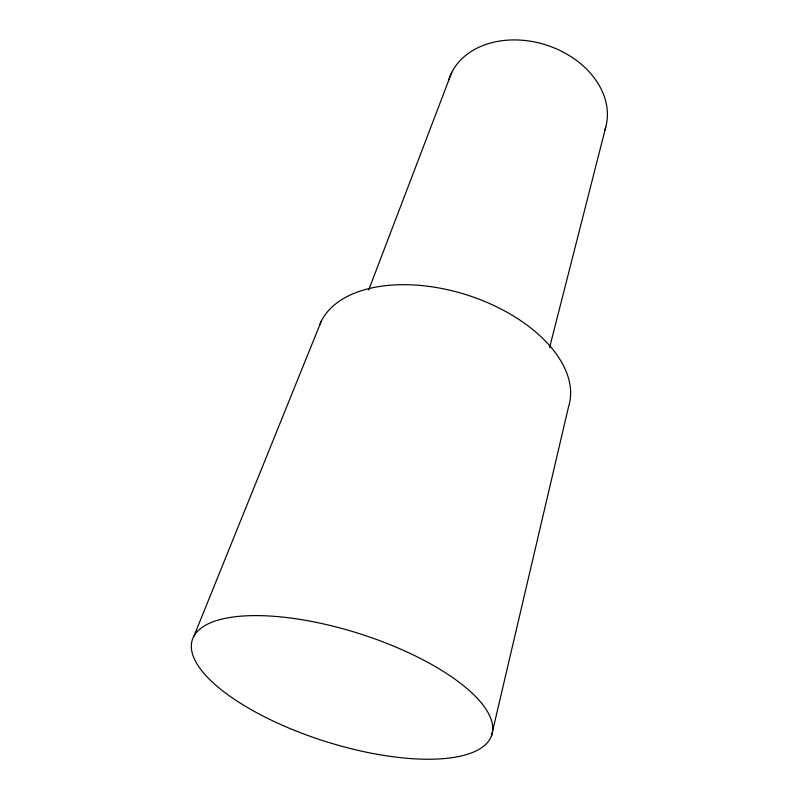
<?xml version="1.0" encoding="UTF-8"?>
<svg xmlns="http://www.w3.org/2000/svg" width="799" height="799" viewBox="0 0 799 799"><rect width="100%" height="100%" fill="white"/><g stroke="black" fill="none" stroke-linecap="round" stroke-linejoin="round"><path stroke-width="1.2" d="M491.485 735.809A157.103 56.509 17.6 0 0 284.254 617.267A157.103 56.509 17.6 0 0 250.377 709.192A157.103 56.509 17.6 0 0 491.485 735.809L568.568 406.671A131.036 75.795 17.6 0 0 469.203 295.69A131.036 75.795 17.6 0 0 319.84 324.424M549.572 347.645L605.762 127.081M368.689 289.977L451.795 72.31M193.987 636.014L321.378 320.998M448.409 81.029A81.997 62.242 17.6 0 1 545.737 44.854A81.997 62.242 17.6 0 1 604.723 130.407"/></g></svg>
